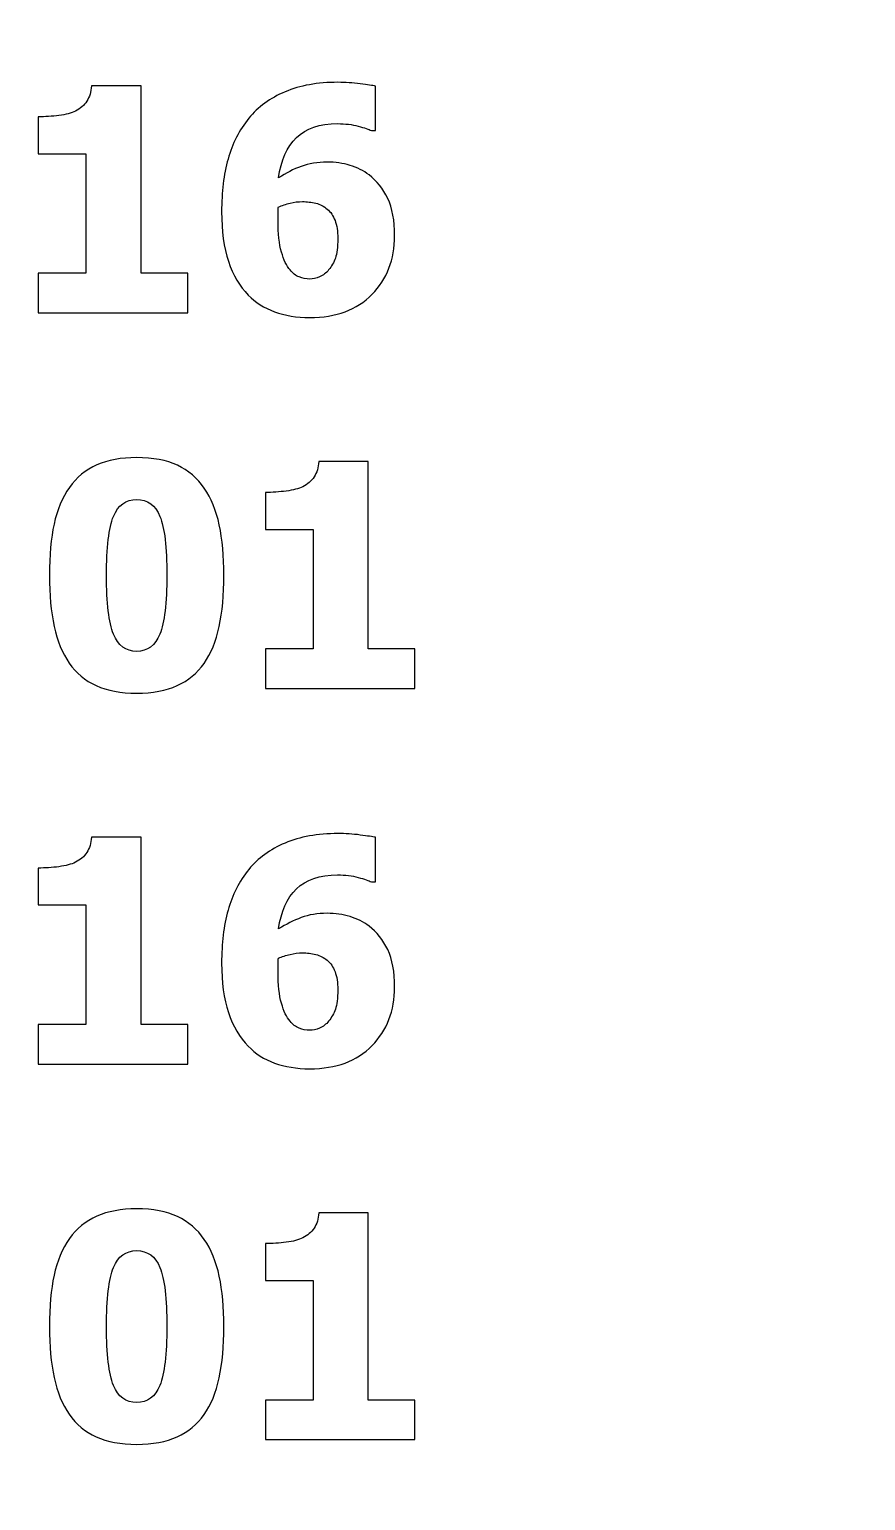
# Model space of a CAD drawing. Header units: centimetres. Extents: x -14.3 to 14.3, y -10 to 9.9.
# Drawn here: x -12.906 to -12.148, y -7.571 to -6.237 of the extents above; entities that cross this region are included whole.
import ezdxf

# ---------------------------------------------------------------- set-up
doc = ezdxf.new("R2010")
doc.units = ezdxf.units.CM
doc.header["$MEASUREMENT"] = 0
doc.layers.add('Layer 1', color=7, linetype='Continuous')

msp = doc.modelspace()

# ---------------------------------------------------------------- linework, layer by layer
at = {"layer": 'Layer 1', "color": 250, "lineweight": 70}
for points in [[(-14.3, -9), (-14.3, -9), (-14.3, 8.9), (-14.3, 8.9), (-14.3, 8.9), (-14.3, 9.45219), (-13.85219, 9.9), (-13.3, 9.9), (-13.3, 9.9), (-13.3, 9.9), (13.3, 9.9), (13.3, 9.9), (13.3, 9.9), (13.85219, 9.9), (14.3, 9.45219), (14.3, 8.9), (14.3, 8.9), (14.3, 8.9), (14.3, -9), (14.3, -9), (14.3, -9), (14.3, -9.55219), (13.85219, -10), (13.3, -10), (13.3, -10), (13.3, -10), (-13.3, -10), (-13.3, -10), (-13.3, -10), (-13.85219, -10), (-14.3, -9.55219), (-14.3, -9)], [(-4.3, -10), (-4.3, -10), (-4.3, -6), (-4.3, -6), (-4.3, -6), (-4.3, -5.44781), (-4.74781, -5), (-5.3, -5), (-5.3, -5), (-5.3, -5), (-14.3, -5), (-14.3, -5), (-14.3, -5), (-14.3, -5), (-14.3, -6), (-14.3, -6), (-14.3, -6), (-14.3, -6), (-14.3, -9), (-14.3, -9), (-14.3, -9), (-14.3, -9.55219), (-13.85219, -10), (-13.3, -10), (-13.3, -10), (-13.3, -10), (-5.3, -10), (-5.3, -10), (-5.3, -10), (-5.3, -10), (-4.3, -10), (-4.3, -10)]]:
    msp.add_open_spline(points, degree=3, knots=[0, 0, 0, 0, 0.125, 0.125, 0.125, 0.125, 0.25, 0.25, 0.25, 0.25, 0.375, 0.375, 0.375, 0.375, 0.5, 0.5, 0.5, 0.5, 0.625, 0.625, 0.625, 0.625, 0.75, 0.75, 0.75, 0.75, 0.875, 0.875, 0.875, 0.875, 1, 1, 1, 1], dxfattribs=at)
at = {"layer": 'Layer 1', "color": 250}
for points, knots in [([(-12.76243, -6.49413), (-12.76243, -6.49413), (-12.89799, -6.49413), (-12.89799, -6.49413), (-12.89799, -6.49413), (-12.89799, -6.49413), (-12.89799, -6.45829), (-12.89799, -6.45829), (-12.89799, -6.45829), (-12.89799, -6.45829), (-12.85472, -6.45829), (-12.85472, -6.45829), (-12.85472, -6.45829), (-12.85472, -6.45829), (-12.85472, -6.34987), (-12.85472, -6.34987), (-12.85472, -6.34987), (-12.85472, -6.34987), (-12.89799, -6.34987), (-12.89799, -6.34987), (-12.89799, -6.34987), (-12.89799, -6.34987), (-12.89799, -6.31638), (-12.89799, -6.31638), (-12.89799, -6.31638), (-12.89164, -6.31638), (-12.88534, -6.31596), (-12.87913, -6.31516), (-12.87913, -6.31516), (-12.87287, -6.31431), (-12.86784, -6.31299), (-12.86408, -6.31116), (-12.86408, -6.31116), (-12.8597, -6.30895), (-12.85627, -6.30598), (-12.85382, -6.30227), (-12.85382, -6.30227), (-12.85138, -6.2985), (-12.84997, -6.29389), (-12.84964, -6.28839), (-12.84964, -6.28839), (-12.84964, -6.28839), (-12.80472, -6.28839), (-12.80472, -6.28839), (-12.80472, -6.28839), (-12.80472, -6.28839), (-12.80472, -6.45829), (-12.80472, -6.45829), (-12.80472, -6.45829), (-12.80472, -6.45829), (-12.76243, -6.45829), (-12.76243, -6.45829), (-12.76243, -6.45829), (-12.76243, -6.45829), (-12.76243, -6.49413), (-12.76243, -6.49413)], [0, 0, 0, 0, 0.0714286, 0.0714286, 0.0714286, 0.0714286, 0.1428571, 0.1428571, 0.1428571, 0.1428571, 0.2142857, 0.2142857, 0.2142857, 0.2142857, 0.2857143, 0.2857143, 0.2857143, 0.2857143, 0.3571429, 0.3571429, 0.3571429, 0.3571429, 0.4285714, 0.4285714, 0.4285714, 0.4285714, 0.5, 0.5, 0.5, 0.5, 0.5714286, 0.5714286, 0.5714286, 0.5714286, 0.6428571, 0.6428571, 0.6428571, 0.6428571, 0.7142857, 0.7142857, 0.7142857, 0.7142857, 0.7857143, 0.7857143, 0.7857143, 0.7857143, 0.8571429, 0.8571429, 0.8571429, 0.8571429, 0.9285714, 0.9285714, 0.9285714, 0.9285714, 1, 1, 1, 1]), ([(-12.57485, -6.42428), (-12.57485, -6.44587), (-12.58172, -6.4636), (-12.59541, -6.47753), (-12.59541, -6.47753), (-12.60909, -6.49145), (-12.62786, -6.49841), (-12.65176, -6.49841), (-12.65176, -6.49841), (-12.6637, -6.49841), (-12.67433, -6.49667), (-12.68369, -6.49324), (-12.68369, -6.49324), (-12.6931, -6.4898), (-12.70105, -6.48472), (-12.70754, -6.478), (-12.70754, -6.478), (-12.71535, -6.47009), (-12.72132, -6.45993), (-12.72546, -6.44742), (-12.72546, -6.44742), (-12.7296, -6.43491), (-12.73167, -6.42), (-12.73167, -6.40264), (-12.73167, -6.40264), (-12.73167, -6.38463), (-12.72974, -6.36864), (-12.72588, -6.35467), (-12.72588, -6.35467), (-12.72203, -6.34074), (-12.71573, -6.32837), (-12.70702, -6.3176), (-12.70702, -6.3176), (-12.69865, -6.30744), (-12.68769, -6.29945), (-12.67419, -6.29371), (-12.67419, -6.29371), (-12.66069, -6.28797), (-12.6447, -6.2851), (-12.62626, -6.2851), (-12.62626, -6.2851), (-12.61954, -6.2851), (-12.61281, -6.28552), (-12.60604, -6.28642), (-12.60604, -6.28642), (-12.59931, -6.28726), (-12.5947, -6.28802), (-12.59221, -6.28853), (-12.59221, -6.28853), (-12.59221, -6.28853), (-12.59221, -6.32894), (-12.59221, -6.32894), (-12.59221, -6.32894), (-12.59221, -6.32894), (-12.59592, -6.32894), (-12.59592, -6.32894), (-12.59592, -6.32894), (-12.59832, -6.32776), (-12.60227, -6.3264), (-12.60778, -6.32485), (-12.60778, -6.32485), (-12.61328, -6.32334), (-12.61958, -6.32259), (-12.62664, -6.32259), (-12.62664, -6.32259), (-12.64272, -6.32259), (-12.65514, -6.32682), (-12.66384, -6.33524), (-12.66384, -6.33524), (-12.67259, -6.34371), (-12.67795, -6.35584), (-12.67998, -6.37165), (-12.67998, -6.37165), (-12.6733, -6.36732), (-12.66648, -6.36389), (-12.65952, -6.3613), (-12.65952, -6.3613), (-12.6526, -6.35871), (-12.64475, -6.35744), (-12.63604, -6.35744), (-12.63604, -6.35744), (-12.62866, -6.35744), (-12.62179, -6.35843), (-12.6153, -6.3604), (-12.6153, -6.3604), (-12.60881, -6.36238), (-12.60307, -6.36525), (-12.59799, -6.36901), (-12.59799, -6.36901), (-12.59094, -6.37442), (-12.58529, -6.38157), (-12.58111, -6.39037), (-12.58111, -6.39037), (-12.57692, -6.39921), (-12.57485, -6.4105), (-12.57485, -6.42428)], [0, 0, 0, 0, 0.0416667, 0.0416667, 0.0416667, 0.0416667, 0.0833333, 0.0833333, 0.0833333, 0.0833333, 0.125, 0.125, 0.125, 0.125, 0.1666667, 0.1666667, 0.1666667, 0.1666667, 0.2083333, 0.2083333, 0.2083333, 0.2083333, 0.25, 0.25, 0.25, 0.25, 0.2916667, 0.2916667, 0.2916667, 0.2916667, 0.3333333, 0.3333333, 0.3333333, 0.3333333, 0.375, 0.375, 0.375, 0.375, 0.4166667, 0.4166667, 0.4166667, 0.4166667, 0.4583333, 0.4583333, 0.4583333, 0.4583333, 0.5, 0.5, 0.5, 0.5, 0.5416667, 0.5416667, 0.5416667, 0.5416667, 0.5833333, 0.5833333, 0.5833333, 0.5833333, 0.625, 0.625, 0.625, 0.625, 0.6666667, 0.6666667, 0.6666667, 0.6666667, 0.7083333, 0.7083333, 0.7083333, 0.7083333, 0.75, 0.75, 0.75, 0.75, 0.7916667, 0.7916667, 0.7916667, 0.7916667, 0.8333333, 0.8333333, 0.8333333, 0.8333333, 0.875, 0.875, 0.875, 0.875, 0.9166667, 0.9166667, 0.9166667, 0.9166667, 0.9583333, 0.9583333, 0.9583333, 0.9583333, 1, 1, 1, 1]), ([(-12.63468, -6.45528), (-12.632, -6.45199), (-12.62998, -6.44836), (-12.62852, -6.44446), (-12.62852, -6.44446), (-12.62711, -6.44056), (-12.6264, -6.43468), (-12.6264, -6.42677), (-12.6264, -6.42677), (-12.6264, -6.42014), (-12.62725, -6.41469), (-12.6289, -6.41036), (-12.6289, -6.41036), (-12.63054, -6.40603), (-12.63289, -6.4026), (-12.6359, -6.40006), (-12.6359, -6.40006), (-12.63896, -6.39747), (-12.64239, -6.39568), (-12.64625, -6.39474), (-12.64625, -6.39474), (-12.65011, -6.39375), (-12.6542, -6.39328), (-12.65848, -6.39328), (-12.65848, -6.39328), (-12.6621, -6.39328), (-12.66577, -6.39375), (-12.66958, -6.39465), (-12.66958, -6.39465), (-12.67339, -6.39559), (-12.67697, -6.39672), (-12.68026, -6.39813), (-12.68026, -6.39813), (-12.68026, -6.39902), (-12.68031, -6.40053), (-12.6804, -6.40264), (-12.6804, -6.40264), (-12.68049, -6.40476), (-12.68054, -6.40744), (-12.68054, -6.41064), (-12.68054, -6.41064), (-12.68054, -6.4224), (-12.67951, -6.43185), (-12.67744, -6.43905), (-12.67744, -6.43905), (-12.67537, -6.4462), (-12.67278, -6.45161), (-12.66968, -6.45528), (-12.66968, -6.45528), (-12.66728, -6.45824), (-12.66455, -6.46036), (-12.66144, -6.46163), (-12.66144, -6.46163), (-12.65839, -6.4629), (-12.65514, -6.46356), (-12.65176, -6.46356), (-12.65176, -6.46356), (-12.64898, -6.46356), (-12.64602, -6.46285), (-12.64282, -6.46149), (-12.64282, -6.46149), (-12.63957, -6.46012), (-12.63689, -6.45805), (-12.63468, -6.45528)], [0, 0, 0, 0, 0.0625, 0.0625, 0.0625, 0.0625, 0.125, 0.125, 0.125, 0.125, 0.1875, 0.1875, 0.1875, 0.1875, 0.25, 0.25, 0.25, 0.25, 0.3125, 0.3125, 0.3125, 0.3125, 0.375, 0.375, 0.375, 0.375, 0.4375, 0.4375, 0.4375, 0.4375, 0.5, 0.5, 0.5, 0.5, 0.5625, 0.5625, 0.5625, 0.5625, 0.625, 0.625, 0.625, 0.625, 0.6875, 0.6875, 0.6875, 0.6875, 0.75, 0.75, 0.75, 0.75, 0.8125, 0.8125, 0.8125, 0.8125, 0.875, 0.875, 0.875, 0.875, 0.9375, 0.9375, 0.9375, 0.9375, 1, 1, 1, 1]), ([(-12.7296, -6.73214), (-12.7296, -6.74987), (-12.73101, -6.76539), (-12.73388, -6.7787), (-12.73388, -6.7787), (-12.7367, -6.79201), (-12.74127, -6.80311), (-12.74752, -6.81205), (-12.74752, -6.81205), (-12.75373, -6.82094), (-12.76187, -6.82767), (-12.77189, -6.83223), (-12.77189, -6.83223), (-12.78191, -6.83679), (-12.79418, -6.83905), (-12.80867, -6.83905), (-12.80867, -6.83905), (-12.82311, -6.83905), (-12.83529, -6.83679), (-12.84531, -6.83223), (-12.84531, -6.83223), (-12.85533, -6.82767), (-12.86351, -6.82085), (-12.86982, -6.81177), (-12.86982, -6.81177), (-12.87607, -6.80279), (-12.88064, -6.79168), (-12.88346, -6.77847), (-12.88346, -6.77847), (-12.88633, -6.7653), (-12.88774, -6.74987), (-12.88774, -6.73223), (-12.88774, -6.73223), (-12.88774, -6.71407), (-12.88633, -6.69855), (-12.88355, -6.68566), (-12.88355, -6.68566), (-12.88073, -6.67282), (-12.87607, -6.66172), (-12.86954, -6.65246), (-12.86954, -6.65246), (-12.86314, -6.64338), (-12.85486, -6.6366), (-12.84475, -6.63214), (-12.84475, -6.63214), (-12.83468, -6.62767), (-12.82264, -6.62546), (-12.80867, -6.62546), (-12.80867, -6.62546), (-12.7939, -6.62546), (-12.78158, -6.62776), (-12.7717, -6.63242), (-12.7717, -6.63242), (-12.76182, -6.63707), (-12.75368, -6.64399), (-12.74738, -6.65316), (-12.74738, -6.65316), (-12.74113, -6.66215), (-12.73661, -6.67329), (-12.73379, -6.68651), (-12.73379, -6.68651), (-12.73101, -6.69973), (-12.7296, -6.71492), (-12.7296, -6.73214)], [0, 0, 0, 0, 0.0625, 0.0625, 0.0625, 0.0625, 0.125, 0.125, 0.125, 0.125, 0.1875, 0.1875, 0.1875, 0.1875, 0.25, 0.25, 0.25, 0.25, 0.3125, 0.3125, 0.3125, 0.3125, 0.375, 0.375, 0.375, 0.375, 0.4375, 0.4375, 0.4375, 0.4375, 0.5, 0.5, 0.5, 0.5, 0.5625, 0.5625, 0.5625, 0.5625, 0.625, 0.625, 0.625, 0.625, 0.6875, 0.6875, 0.6875, 0.6875, 0.75, 0.75, 0.75, 0.75, 0.8125, 0.8125, 0.8125, 0.8125, 0.875, 0.875, 0.875, 0.875, 0.9375, 0.9375, 0.9375, 0.9375, 1, 1, 1, 1]), ([(-12.55641, -6.83477), (-12.55641, -6.83477), (-12.69197, -6.83477), (-12.69197, -6.83477), (-12.69197, -6.83477), (-12.69197, -6.83477), (-12.69197, -6.79893), (-12.69197, -6.79893), (-12.69197, -6.79893), (-12.69197, -6.79893), (-12.6487, -6.79893), (-12.6487, -6.79893), (-12.6487, -6.79893), (-12.6487, -6.79893), (-12.6487, -6.69051), (-12.6487, -6.69051), (-12.6487, -6.69051), (-12.6487, -6.69051), (-12.69197, -6.69051), (-12.69197, -6.69051), (-12.69197, -6.69051), (-12.69197, -6.69051), (-12.69197, -6.65702), (-12.69197, -6.65702), (-12.69197, -6.65702), (-12.68562, -6.65702), (-12.67932, -6.6566), (-12.67311, -6.6558), (-12.67311, -6.6558), (-12.66685, -6.65495), (-12.66182, -6.65363), (-12.65806, -6.6518), (-12.65806, -6.6518), (-12.65368, -6.64959), (-12.65025, -6.64662), (-12.6478, -6.64291), (-12.6478, -6.64291), (-12.64536, -6.63914), (-12.64395, -6.63453), (-12.64362, -6.62903), (-12.64362, -6.62903), (-12.64362, -6.62903), (-12.5987, -6.62903), (-12.5987, -6.62903), (-12.5987, -6.62903), (-12.5987, -6.62903), (-12.5987, -6.79893), (-12.5987, -6.79893), (-12.5987, -6.79893), (-12.5987, -6.79893), (-12.55641, -6.79893), (-12.55641, -6.79893), (-12.55641, -6.79893), (-12.55641, -6.79893), (-12.55641, -6.83477), (-12.55641, -6.83477)], [0, 0, 0, 0, 0.0714286, 0.0714286, 0.0714286, 0.0714286, 0.1428571, 0.1428571, 0.1428571, 0.1428571, 0.2142857, 0.2142857, 0.2142857, 0.2142857, 0.2857143, 0.2857143, 0.2857143, 0.2857143, 0.3571429, 0.3571429, 0.3571429, 0.3571429, 0.4285714, 0.4285714, 0.4285714, 0.4285714, 0.5, 0.5, 0.5, 0.5, 0.5714286, 0.5714286, 0.5714286, 0.5714286, 0.6428571, 0.6428571, 0.6428571, 0.6428571, 0.7142857, 0.7142857, 0.7142857, 0.7142857, 0.7857143, 0.7857143, 0.7857143, 0.7857143, 0.8571429, 0.8571429, 0.8571429, 0.8571429, 0.9285714, 0.9285714, 0.9285714, 0.9285714, 1, 1, 1, 1]), ([(-12.78129, -6.73214), (-12.78129, -6.70678), (-12.78336, -6.68896), (-12.78755, -6.67875), (-12.78755, -6.67875), (-12.79174, -6.6685), (-12.79875, -6.66337), (-12.80867, -6.66337), (-12.80867, -6.66337), (-12.8185, -6.66337), (-12.82551, -6.6685), (-12.8297, -6.67875), (-12.8297, -6.67875), (-12.83393, -6.68896), (-12.83605, -6.70688), (-12.83605, -6.73237), (-12.83605, -6.73237), (-12.83605, -6.75739), (-12.83393, -6.77508), (-12.8297, -6.78552), (-12.8297, -6.78552), (-12.82551, -6.79592), (-12.8185, -6.80114), (-12.80867, -6.80114), (-12.80867, -6.80114), (-12.79884, -6.80114), (-12.79183, -6.79592), (-12.78764, -6.78552), (-12.78764, -6.78552), (-12.78341, -6.77508), (-12.78129, -6.7573), (-12.78129, -6.73214)], [0, 0, 0, 0, 0.125, 0.125, 0.125, 0.125, 0.25, 0.25, 0.25, 0.25, 0.375, 0.375, 0.375, 0.375, 0.5, 0.5, 0.5, 0.5, 0.625, 0.625, 0.625, 0.625, 0.75, 0.75, 0.75, 0.75, 0.875, 0.875, 0.875, 0.875, 1, 1, 1, 1]), ([(-12.76243, -7.17541), (-12.76243, -7.17541), (-12.89799, -7.17541), (-12.89799, -7.17541), (-12.89799, -7.17541), (-12.89799, -7.17541), (-12.89799, -7.13957), (-12.89799, -7.13957), (-12.89799, -7.13957), (-12.89799, -7.13957), (-12.85472, -7.13957), (-12.85472, -7.13957), (-12.85472, -7.13957), (-12.85472, -7.13957), (-12.85472, -7.03115), (-12.85472, -7.03115), (-12.85472, -7.03115), (-12.85472, -7.03115), (-12.89799, -7.03115), (-12.89799, -7.03115), (-12.89799, -7.03115), (-12.89799, -7.03115), (-12.89799, -6.99766), (-12.89799, -6.99766), (-12.89799, -6.99766), (-12.89164, -6.99766), (-12.88534, -6.99724), (-12.87913, -6.99644), (-12.87913, -6.99644), (-12.87287, -6.99559), (-12.86784, -6.99427), (-12.86408, -6.99244), (-12.86408, -6.99244), (-12.8597, -6.99023), (-12.85627, -6.98726), (-12.85382, -6.98355), (-12.85382, -6.98355), (-12.85138, -6.97978), (-12.84997, -6.97517), (-12.84964, -6.96967), (-12.84964, -6.96967), (-12.84964, -6.96967), (-12.80472, -6.96967), (-12.80472, -6.96967), (-12.80472, -6.96967), (-12.80472, -6.96967), (-12.80472, -7.13957), (-12.80472, -7.13957), (-12.80472, -7.13957), (-12.80472, -7.13957), (-12.76243, -7.13957), (-12.76243, -7.13957), (-12.76243, -7.13957), (-12.76243, -7.13957), (-12.76243, -7.17541), (-12.76243, -7.17541)], [0, 0, 0, 0, 0.0714286, 0.0714286, 0.0714286, 0.0714286, 0.1428571, 0.1428571, 0.1428571, 0.1428571, 0.2142857, 0.2142857, 0.2142857, 0.2142857, 0.2857143, 0.2857143, 0.2857143, 0.2857143, 0.3571429, 0.3571429, 0.3571429, 0.3571429, 0.4285714, 0.4285714, 0.4285714, 0.4285714, 0.5, 0.5, 0.5, 0.5, 0.5714286, 0.5714286, 0.5714286, 0.5714286, 0.6428571, 0.6428571, 0.6428571, 0.6428571, 0.7142857, 0.7142857, 0.7142857, 0.7142857, 0.7857143, 0.7857143, 0.7857143, 0.7857143, 0.8571429, 0.8571429, 0.8571429, 0.8571429, 0.9285714, 0.9285714, 0.9285714, 0.9285714, 1, 1, 1, 1]), ([(-12.57485, -7.10556), (-12.57485, -7.12715), (-12.58172, -7.14488), (-12.59541, -7.15881), (-12.59541, -7.15881), (-12.60909, -7.17273), (-12.62786, -7.17969), (-12.65176, -7.17969), (-12.65176, -7.17969), (-12.6637, -7.17969), (-12.67433, -7.17795), (-12.68369, -7.17452), (-12.68369, -7.17452), (-12.6931, -7.17108), (-12.70105, -7.166), (-12.70754, -7.15928), (-12.70754, -7.15928), (-12.71535, -7.15137), (-12.72132, -7.14121), (-12.72546, -7.1287), (-12.72546, -7.1287), (-12.7296, -7.11619), (-12.73167, -7.10128), (-12.73167, -7.08392), (-12.73167, -7.08392), (-12.73167, -7.06591), (-12.72974, -7.04992), (-12.72588, -7.03595), (-12.72588, -7.03595), (-12.72203, -7.02202), (-12.71573, -7.00965), (-12.70702, -6.99888), (-12.70702, -6.99888), (-12.69865, -6.98872), (-12.68769, -6.98073), (-12.67419, -6.97499), (-12.67419, -6.97499), (-12.66069, -6.96925), (-12.6447, -6.96638), (-12.62626, -6.96638), (-12.62626, -6.96638), (-12.61954, -6.96638), (-12.61281, -6.9668), (-12.60604, -6.9677), (-12.60604, -6.9677), (-12.59931, -6.96854), (-12.5947, -6.9693), (-12.59221, -6.96981), (-12.59221, -6.96981), (-12.59221, -6.96981), (-12.59221, -7.01022), (-12.59221, -7.01022), (-12.59221, -7.01022), (-12.59221, -7.01022), (-12.59592, -7.01022), (-12.59592, -7.01022), (-12.59592, -7.01022), (-12.59832, -7.00904), (-12.60227, -7.00768), (-12.60778, -7.00613), (-12.60778, -7.00613), (-12.61328, -7.00462), (-12.61958, -7.00387), (-12.62664, -7.00387), (-12.62664, -7.00387), (-12.64272, -7.00387), (-12.65514, -7.0081), (-12.66384, -7.01652), (-12.66384, -7.01652), (-12.67259, -7.02499), (-12.67795, -7.03712), (-12.67998, -7.05293), (-12.67998, -7.05293), (-12.6733, -7.0486), (-12.66648, -7.04517), (-12.65952, -7.04258), (-12.65952, -7.04258), (-12.6526, -7.03999), (-12.64475, -7.03872), (-12.63604, -7.03872), (-12.63604, -7.03872), (-12.62866, -7.03872), (-12.62179, -7.03971), (-12.6153, -7.04168), (-12.6153, -7.04168), (-12.60881, -7.04366), (-12.60307, -7.04653), (-12.59799, -7.05029), (-12.59799, -7.05029), (-12.59094, -7.0557), (-12.58529, -7.06285), (-12.58111, -7.07165), (-12.58111, -7.07165), (-12.57692, -7.08049), (-12.57485, -7.09178), (-12.57485, -7.10556)], [0, 0, 0, 0, 0.0416667, 0.0416667, 0.0416667, 0.0416667, 0.0833333, 0.0833333, 0.0833333, 0.0833333, 0.125, 0.125, 0.125, 0.125, 0.1666667, 0.1666667, 0.1666667, 0.1666667, 0.2083333, 0.2083333, 0.2083333, 0.2083333, 0.25, 0.25, 0.25, 0.25, 0.2916667, 0.2916667, 0.2916667, 0.2916667, 0.3333333, 0.3333333, 0.3333333, 0.3333333, 0.375, 0.375, 0.375, 0.375, 0.4166667, 0.4166667, 0.4166667, 0.4166667, 0.4583333, 0.4583333, 0.4583333, 0.4583333, 0.5, 0.5, 0.5, 0.5, 0.5416667, 0.5416667, 0.5416667, 0.5416667, 0.5833333, 0.5833333, 0.5833333, 0.5833333, 0.625, 0.625, 0.625, 0.625, 0.6666667, 0.6666667, 0.6666667, 0.6666667, 0.7083333, 0.7083333, 0.7083333, 0.7083333, 0.75, 0.75, 0.75, 0.75, 0.7916667, 0.7916667, 0.7916667, 0.7916667, 0.8333333, 0.8333333, 0.8333333, 0.8333333, 0.875, 0.875, 0.875, 0.875, 0.9166667, 0.9166667, 0.9166667, 0.9166667, 0.9583333, 0.9583333, 0.9583333, 0.9583333, 1, 1, 1, 1]), ([(-12.63468, -7.13656), (-12.632, -7.13327), (-12.62998, -7.12964), (-12.62852, -7.12574), (-12.62852, -7.12574), (-12.62711, -7.12184), (-12.6264, -7.11596), (-12.6264, -7.10805), (-12.6264, -7.10805), (-12.6264, -7.10142), (-12.62725, -7.09597), (-12.6289, -7.09164), (-12.6289, -7.09164), (-12.63054, -7.08731), (-12.63289, -7.08388), (-12.6359, -7.08134), (-12.6359, -7.08134), (-12.63896, -7.07875), (-12.64239, -7.07696), (-12.64625, -7.07602), (-12.64625, -7.07602), (-12.65011, -7.07503), (-12.6542, -7.07456), (-12.65848, -7.07456), (-12.65848, -7.07456), (-12.6621, -7.07456), (-12.66577, -7.07503), (-12.66958, -7.07593), (-12.66958, -7.07593), (-12.67339, -7.07687), (-12.67697, -7.078), (-12.68026, -7.07941), (-12.68026, -7.07941), (-12.68026, -7.0803), (-12.68031, -7.08181), (-12.6804, -7.08392), (-12.6804, -7.08392), (-12.68049, -7.08604), (-12.68054, -7.08872), (-12.68054, -7.09192), (-12.68054, -7.09192), (-12.68054, -7.10368), (-12.67951, -7.11313), (-12.67744, -7.12033), (-12.67744, -7.12033), (-12.67537, -7.12748), (-12.67278, -7.13289), (-12.66968, -7.13656), (-12.66968, -7.13656), (-12.66728, -7.13952), (-12.66455, -7.14164), (-12.66144, -7.14291), (-12.66144, -7.14291), (-12.65839, -7.14418), (-12.65514, -7.14484), (-12.65176, -7.14484), (-12.65176, -7.14484), (-12.64898, -7.14484), (-12.64602, -7.14413), (-12.64282, -7.14277), (-12.64282, -7.14277), (-12.63957, -7.1414), (-12.63689, -7.13933), (-12.63468, -7.13656)], [0, 0, 0, 0, 0.0625, 0.0625, 0.0625, 0.0625, 0.125, 0.125, 0.125, 0.125, 0.1875, 0.1875, 0.1875, 0.1875, 0.25, 0.25, 0.25, 0.25, 0.3125, 0.3125, 0.3125, 0.3125, 0.375, 0.375, 0.375, 0.375, 0.4375, 0.4375, 0.4375, 0.4375, 0.5, 0.5, 0.5, 0.5, 0.5625, 0.5625, 0.5625, 0.5625, 0.625, 0.625, 0.625, 0.625, 0.6875, 0.6875, 0.6875, 0.6875, 0.75, 0.75, 0.75, 0.75, 0.8125, 0.8125, 0.8125, 0.8125, 0.875, 0.875, 0.875, 0.875, 0.9375, 0.9375, 0.9375, 0.9375, 1, 1, 1, 1]), ([(-12.7296, -7.41342), (-12.7296, -7.43115), (-12.73101, -7.44667), (-12.73388, -7.45998), (-12.73388, -7.45998), (-12.7367, -7.47329), (-12.74127, -7.48439), (-12.74752, -7.49333), (-12.74752, -7.49333), (-12.75373, -7.50222), (-12.76187, -7.50895), (-12.77189, -7.51351), (-12.77189, -7.51351), (-12.78191, -7.51807), (-12.79418, -7.52033), (-12.80867, -7.52033), (-12.80867, -7.52033), (-12.82311, -7.52033), (-12.83529, -7.51807), (-12.84531, -7.51351), (-12.84531, -7.51351), (-12.85533, -7.50895), (-12.86351, -7.50213), (-12.86982, -7.49305), (-12.86982, -7.49305), (-12.87607, -7.48407), (-12.88064, -7.47296), (-12.88346, -7.45975), (-12.88346, -7.45975), (-12.88633, -7.44658), (-12.88774, -7.43115), (-12.88774, -7.41351), (-12.88774, -7.41351), (-12.88774, -7.39535), (-12.88633, -7.37983), (-12.88355, -7.36694), (-12.88355, -7.36694), (-12.88073, -7.3541), (-12.87607, -7.343), (-12.86954, -7.33374), (-12.86954, -7.33374), (-12.86314, -7.32466), (-12.85486, -7.31788), (-12.84475, -7.31342), (-12.84475, -7.31342), (-12.83468, -7.30895), (-12.82264, -7.30674), (-12.80867, -7.30674), (-12.80867, -7.30674), (-12.7939, -7.30674), (-12.78158, -7.30904), (-12.7717, -7.3137), (-12.7717, -7.3137), (-12.76182, -7.31835), (-12.75368, -7.32527), (-12.74738, -7.33444), (-12.74738, -7.33444), (-12.74113, -7.34343), (-12.73661, -7.35457), (-12.73379, -7.36779), (-12.73379, -7.36779), (-12.73101, -7.38101), (-12.7296, -7.3962), (-12.7296, -7.41342)], [0, 0, 0, 0, 0.0625, 0.0625, 0.0625, 0.0625, 0.125, 0.125, 0.125, 0.125, 0.1875, 0.1875, 0.1875, 0.1875, 0.25, 0.25, 0.25, 0.25, 0.3125, 0.3125, 0.3125, 0.3125, 0.375, 0.375, 0.375, 0.375, 0.4375, 0.4375, 0.4375, 0.4375, 0.5, 0.5, 0.5, 0.5, 0.5625, 0.5625, 0.5625, 0.5625, 0.625, 0.625, 0.625, 0.625, 0.6875, 0.6875, 0.6875, 0.6875, 0.75, 0.75, 0.75, 0.75, 0.8125, 0.8125, 0.8125, 0.8125, 0.875, 0.875, 0.875, 0.875, 0.9375, 0.9375, 0.9375, 0.9375, 1, 1, 1, 1]), ([(-12.55641, -7.51605), (-12.55641, -7.51605), (-12.69197, -7.51605), (-12.69197, -7.51605), (-12.69197, -7.51605), (-12.69197, -7.51605), (-12.69197, -7.48021), (-12.69197, -7.48021), (-12.69197, -7.48021), (-12.69197, -7.48021), (-12.6487, -7.48021), (-12.6487, -7.48021), (-12.6487, -7.48021), (-12.6487, -7.48021), (-12.6487, -7.37179), (-12.6487, -7.37179), (-12.6487, -7.37179), (-12.6487, -7.37179), (-12.69197, -7.37179), (-12.69197, -7.37179), (-12.69197, -7.37179), (-12.69197, -7.37179), (-12.69197, -7.3383), (-12.69197, -7.3383), (-12.69197, -7.3383), (-12.68562, -7.3383), (-12.67932, -7.33788), (-12.67311, -7.33708), (-12.67311, -7.33708), (-12.66685, -7.33623), (-12.66182, -7.33491), (-12.65806, -7.33308), (-12.65806, -7.33308), (-12.65368, -7.33087), (-12.65025, -7.3279), (-12.6478, -7.32419), (-12.6478, -7.32419), (-12.64536, -7.32042), (-12.64395, -7.31581), (-12.64362, -7.31031), (-12.64362, -7.31031), (-12.64362, -7.31031), (-12.5987, -7.31031), (-12.5987, -7.31031), (-12.5987, -7.31031), (-12.5987, -7.31031), (-12.5987, -7.48021), (-12.5987, -7.48021), (-12.5987, -7.48021), (-12.5987, -7.48021), (-12.55641, -7.48021), (-12.55641, -7.48021), (-12.55641, -7.48021), (-12.55641, -7.48021), (-12.55641, -7.51605), (-12.55641, -7.51605)], [0, 0, 0, 0, 0.0714286, 0.0714286, 0.0714286, 0.0714286, 0.1428571, 0.1428571, 0.1428571, 0.1428571, 0.2142857, 0.2142857, 0.2142857, 0.2142857, 0.2857143, 0.2857143, 0.2857143, 0.2857143, 0.3571429, 0.3571429, 0.3571429, 0.3571429, 0.4285714, 0.4285714, 0.4285714, 0.4285714, 0.5, 0.5, 0.5, 0.5, 0.5714286, 0.5714286, 0.5714286, 0.5714286, 0.6428571, 0.6428571, 0.6428571, 0.6428571, 0.7142857, 0.7142857, 0.7142857, 0.7142857, 0.7857143, 0.7857143, 0.7857143, 0.7857143, 0.8571429, 0.8571429, 0.8571429, 0.8571429, 0.9285714, 0.9285714, 0.9285714, 0.9285714, 1, 1, 1, 1]), ([(-12.78129, -7.41342), (-12.78129, -7.38806), (-12.78336, -7.37024), (-12.78755, -7.36003), (-12.78755, -7.36003), (-12.79174, -7.34978), (-12.79875, -7.34465), (-12.80867, -7.34465), (-12.80867, -7.34465), (-12.8185, -7.34465), (-12.82551, -7.34978), (-12.8297, -7.36003), (-12.8297, -7.36003), (-12.83393, -7.37024), (-12.83605, -7.38816), (-12.83605, -7.41365), (-12.83605, -7.41365), (-12.83605, -7.43867), (-12.83393, -7.45636), (-12.8297, -7.4668), (-12.8297, -7.4668), (-12.82551, -7.4772), (-12.8185, -7.48242), (-12.80867, -7.48242), (-12.80867, -7.48242), (-12.79884, -7.48242), (-12.79183, -7.4772), (-12.78764, -7.4668), (-12.78764, -7.4668), (-12.78341, -7.45636), (-12.78129, -7.43858), (-12.78129, -7.41342)], [0, 0, 0, 0, 0.125, 0.125, 0.125, 0.125, 0.25, 0.25, 0.25, 0.25, 0.375, 0.375, 0.375, 0.375, 0.5, 0.5, 0.5, 0.5, 0.625, 0.625, 0.625, 0.625, 0.75, 0.75, 0.75, 0.75, 0.875, 0.875, 0.875, 0.875, 1, 1, 1, 1])]:
    msp.add_open_spline(points, degree=3, knots=knots, dxfattribs=at)

doc.saveas('drawing.dxf')
